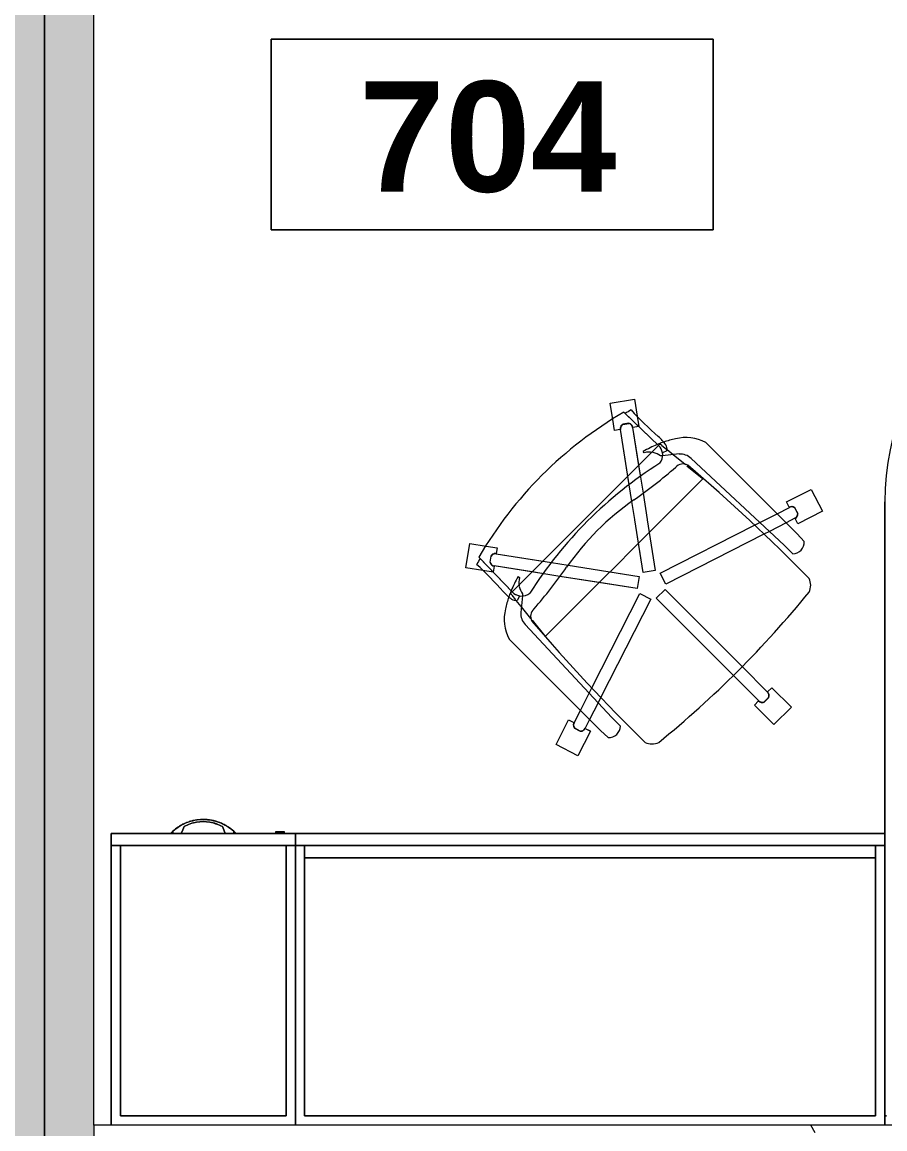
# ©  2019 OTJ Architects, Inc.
# Model space of a CAD drawing. Header units: inches. Extents: x 920 to 3122, y -545 to 2052.
# Drawn here: x 2492.9 to 2563.2, y 1787.9 to 1878.1 of the extents above; entities that cross this region are included whole.
import ezdxf

# ---------------------------------------------------------------- set-up
doc = ezdxf.new("R2010")
doc.units = ezdxf.units.IN
doc.header["$MEASUREMENT"] = 0
for name, color, linetype, lineweight in [('A-AREA-IDEN', 2, 'Continuous', 9), ('A-DETL', 90, 'Continuous', 9), ('A-DETL-GENF', 92, 'Continuous', 9), ('A-WALL', 113, 'Continuous', 13), ('A-WALL-PATT', 111, 'Continuous', 13), ('I-FURN', 30, 'Continuous', 9), ('I-FURN-PNLS', 30, 'Continuous', 9), ('I-WALL', 2, 'Continuous', 13)]:
    doc.layers.add(name, color=color, linetype=linetype, lineweight=lineweight)
doc.styles.add('Swis721 Lt BT_B', font='', dxfattribs={"height": 9})
doc.styles.get('Swis721 Lt BT_B').set_extended_font_data('Swis721 Lt BT', bold=True)

# ---------------------------------------------------------------- blocks, each defined once
blk = doc.blocks.new('Zira Wksta 12 - Type 1-7446630-Level 07  POWER _ SIGNAL')
at = {"layer": 'I-FURN'}
for p, q in [((-52.013, -41.994), (-50.231, -41.086)), ((-52.013, -41.994), (-50.231, -41.086)), ((-50.231, -41.086), (-49.209, -43.091)), ((-50.231, -41.086), (-49.209, -43.091)), ((-50.991, -43.999), (-52.013, -41.994)), ((-50.991, -43.999), (-52.013, -41.994)), ((-55.839, -50.586), (-48.386, -43.133)), ((-50.046, -43.085), (-50.504, -43.319)), ((-50.046, -43.085), (-50.504, -43.319)), ((-50.493, -43.325), (-50.048, -43.098)), ((-50.493, -43.325), (-50.048, -43.098)), ((-49.209, -43.091), (-49.64, -43.31)), ((-49.209, -43.091), (-49.64, -43.31)), ((-48.386, -43.133), (-47.775, -42.563)), ((-50.561, -43.78), (-50.991, -43.999)), ((-50.561, -43.78), (-50.991, -43.999)), ((-50.032, -44.779), (-50.546, -43.772)), ((-50.032, -44.779), (-50.546, -43.772)), ((-49.655, -43.318), (-49.289, -44.036)), ((-49.655, -43.318), (-49.289, -44.036)), ((-49.289, -44.036), (-48.591, -45.405)), ((-49.289, -44.036), (-48.591, -45.405)), ((-46.768, -43.503), (-47.475, -44.21)), ((-35.858, -45.206), (-34.267, -43.615)), ((-35.858, -45.206), (-34.267, -43.615)), ((-34.267, -43.615), (-32.853, -45.029)), ((-34.267, -43.615), (-32.853, -45.029)), ((-47.475, -44.21), (-54.531, -51.764)), ((-49.318, -46.182), (-50.032, -44.779)), ((-49.318, -46.182), (-50.032, -44.779)), ((-32.853, -45.029), (-34.444, -46.62)), ((-32.853, -45.029), (-34.444, -46.62)), ((-48.591, -45.405), (-48.361, -45.856)), ((-48.591, -45.405), (-48.361, -45.856)), ((-48.361, -45.856), (-44.299, -53.83)), ((-48.361, -45.856), (-44.299, -53.83)), ((-37.604, -47.658), (-35.505, -45.559)), ((-37.604, -47.658), (-35.505, -45.559)), ((-35.517, -45.547), (-35.858, -45.206)), ((-35.517, -45.547), (-35.858, -45.206)), ((-35.063, -45.471), (-34.709, -45.824)), ((-35.063, -45.471), (-34.709, -45.824)), ((-34.697, -45.822), (-35.061, -45.459)), ((-34.697, -45.822), (-35.061, -45.459)), ((-49.098, -46.613), (-49.318, -46.182)), ((-49.098, -46.613), (-49.318, -46.182)), ((-45.19, -54.284), (-49.098, -46.613)), ((-45.19, -54.284), (-49.098, -46.613)), ((-34.798, -46.266), (-36.897, -48.366)), ((-34.798, -46.266), (-36.897, -48.366)), ((-34.444, -46.62), (-34.786, -46.278)), ((-34.444, -46.62), (-34.786, -46.278)), ((-43.847, -53.902), (-37.604, -47.658)), ((-43.847, -53.902), (-37.604, -47.658)), ((-36.897, -48.366), (-43.14, -54.609)), ((-36.897, -48.366), (-43.14, -54.609)), ((-53.941, -52.12), (-52.927, -50.867)), ((-52.927, -50.867), (-52.879, -50.808)), ((-52.876, -50.811), (-49.557, -54.13)), ((-54.842, -53.233), (-54.058, -52.265)), ((-54.058, -52.265), (-54.01, -52.205)), ((-54.894, -52.75), (-54.75, -54.098)), ((-55.598, -54.166), (-55.277, -53.769)), ((-55.248, -53.734), (-54.842, -53.233)), ((-55.158, -53.744), (-54.99, -54.106)), ((-44.299, -53.83), (-45.19, -54.284)), ((-44.299, -53.83), (-45.19, -54.284)), ((-43.14, -54.609), (-43.847, -53.902)), ((-43.14, -54.609), (-43.847, -53.902)), ((-58.298, -57.263), (-55.563, -54.413)), ((-55.563, -54.413), (-58.195, -57.155)), ((-55.711, -54.305), (-55.605, -54.174)), ((-55.629, -54.387), (-55.681, -54.335)), ((-55.033, -54.983), (-55.569, -54.447)), ((-54.75, -54.098), (-54.734, -54.257)), ((-49.529, -55.346), (-45.397, -54.692)), ((-49.522, -54.165), (-48.503, -55.184)), ((-48.503, -55.184), (-45.397, -54.692)), ((-45.397, -54.692), (-45.241, -55.679)), ((-45.397, -54.692), (-45.241, -55.679)), ((-54.986, -55.591), (-55.102, -55.672)), ((-53.967, -56.049), (-55.033, -54.983)), ((-53.02, -55.899), (-51.71, -55.691)), ((-53.02, -55.899), (-51.71, -55.691)), ((-51.71, -55.691), (-49.557, -55.35)), ((-51.71, -55.691), (-49.557, -55.35)), ((-45.241, -55.679), (-49.535, -56.359)), ((-49.529, -55.346), (-48.503, -55.184)), ((-48.503, -55.184), (-47.629, -56.058)), ((-45.241, -55.679), (-47.629, -56.058)), ((-43.522, -55.951), (-43.068, -55.06)), ((-43.522, -55.951), (-43.068, -55.06)), ((-43.068, -55.06), (-35.095, -59.123)), ((-43.068, -55.06), (-35.095, -59.123)), ((-59.35, -56.395), (-57.972, -56.177)), ((-59.35, -56.395), (-57.972, -56.177)), ((-59.037, -58.371), (-59.35, -56.395)), ((-59.037, -58.371), (-59.35, -56.395)), ((-57.972, -56.177), (-57.128, -56.043)), ((-57.972, -56.177), (-57.128, -56.043)), ((-57.128, -56.044), (-57.052, -56.52)), ((-57.128, -56.044), (-57.052, -56.52)), ((-57.05, -56.537), (-53.02, -55.899)), ((-57.05, -56.537), (-53.967, -56.049)), ((-53.967, -56.049), (-53.02, -55.899)), ((-53.093, -56.923), (-53.967, -56.049)), ((-51.034, -56.597), (-52.373, -56.809)), ((-51.034, -56.597), (-52.373, -56.809)), ((-49.557, -56.363), (-51.034, -56.597)), ((-49.557, -56.363), (-51.034, -56.597)), ((-47.629, -56.058), (-49.535, -56.359)), ((-47.593, -56.094), (-45.332, -58.354)), ((-45.835, -61.796), (-44.917, -56.003)), ((-45.296, -58.391), (-44.917, -56.003)), ((-43.93, -56.159), (-44.93, -62.472)), ((-44.917, -56.003), (-43.93, -56.159)), ((-44.917, -56.003), (-43.93, -56.159)), ((-43.93, -56.159), (-44.422, -59.265)), ((-35.851, -59.86), (-43.522, -55.951)), ((-35.851, -59.86), (-43.522, -55.951)), ((-57.392, -56.837), (-57.312, -57.345)), ((-57.392, -56.837), (-57.312, -57.345)), ((-57.303, -57.337), (-57.381, -56.843)), ((-57.303, -57.337), (-57.381, -56.843)), ((-52.373, -56.809), (-56.893, -57.525)), ((-53.093, -56.923), (-56.893, -57.525)), ((-56.891, -57.542), (-56.815, -58.019)), ((-56.891, -57.542), (-56.815, -58.019)), ((-52.373, -56.809), (-53.093, -56.923)), ((-49.568, -60.448), (-53.093, -56.923)), ((-33.448, -58.237), (-32.741, -57.53)), ((-57.709, -58.16), (-59.037, -58.371)), ((-57.709, -58.16), (-59.037, -58.371)), ((-56.815, -58.019), (-57.709, -58.16)), ((-56.815, -58.019), (-57.709, -58.16)), ((-45.835, -61.796), (-45.296, -58.391)), ((-45.296, -58.391), (-44.422, -59.265)), ((-41.002, -65.293), (-33.448, -58.237)), ((-31.802, -58.537), (-32.372, -59.148)), ((-44.422, -59.265), (-44.93, -62.472)), ((-44.422, -59.265), (-40.049, -63.638)), ((-32.372, -59.148), (-39.824, -66.601)), ((-35.095, -59.123), (-34.643, -59.353)), ((-35.095, -59.123), (-34.643, -59.353)), ((-34.643, -59.353), (-33.274, -60.051)), ((-34.643, -59.353), (-33.274, -60.051)), ((-35.421, -60.079), (-35.851, -59.86)), ((-35.421, -60.079), (-35.851, -59.86)), ((-34.018, -60.794), (-35.421, -60.079)), ((-34.018, -60.794), (-35.421, -60.079)), ((-33.274, -60.051), (-32.556, -60.416)), ((-33.274, -60.051), (-32.556, -60.416)), ((-32.549, -60.401), (-32.329, -59.971)), ((-32.549, -60.401), (-32.338, -59.987)), ((-32.338, -59.987), (-32.329, -59.971)), ((-32.329, -59.971), (-30.325, -60.992)), ((-32.329, -59.971), (-30.325, -60.992)), ((-46.161, -63.855), (-49.557, -60.459)), ((-33.01, -61.308), (-34.018, -60.794)), ((-33.01, -61.308), (-34.018, -60.794)), ((-32.336, -60.809), (-32.563, -61.255)), ((-32.336, -60.809), (-32.563, -61.255)), ((-32.557, -61.266), (-32.323, -60.808)), ((-32.557, -61.266), (-32.323, -60.808)), ((-30.325, -60.992), (-31.233, -62.774)), ((-30.325, -60.992), (-31.233, -62.774)), ((-46.047, -63.134), (-45.835, -61.796)), ((-46.047, -63.134), (-45.835, -61.796)), ((-33.237, -61.753), (-33.018, -61.323)), ((-33.237, -61.753), (-33.018, -61.323)), ((-31.233, -62.774), (-33.237, -61.753)), ((-31.233, -62.774), (-33.237, -61.753)), ((-44.93, -62.472), (-45.137, -63.781)), ((-44.93, -62.472), (-45.137, -63.781)), ((-46.763, -67.655), (-46.047, -63.134)), ((-46.763, -67.655), (-46.161, -63.855)), ((-46.161, -63.855), (-46.047, -63.134)), ((-45.287, -64.729), (-46.161, -63.855)), ((-45.137, -63.781), (-45.775, -67.812)), ((-45.137, -63.781), (-45.287, -64.729)), ((-40.105, -63.688), (-41.358, -64.703)), ((-40.046, -63.641), (-40.105, -63.688)), ((-45.287, -64.729), (-45.775, -67.812)), ((-44.221, -65.795), (-45.287, -64.729)), ((-41.503, -64.82), (-42.46, -65.595)), ((-41.444, -64.772), (-41.503, -64.82)), ((-44.911, -65.864), (-44.829, -65.748)), ((-43.495, -65.495), (-43.337, -65.512)), ((-43.344, -65.751), (-42.982, -65.92)), ((-43.337, -65.512), (-41.988, -65.655)), ((-42.471, -65.604), (-42.972, -66.01)), ((-43.651, -66.325), (-46.501, -69.06)), ((-46.394, -68.957), (-43.651, -66.325)), ((-43.686, -66.33), (-44.221, -65.795)), ((-43.573, -66.443), (-43.625, -66.391)), ((-43.412, -66.366), (-43.543, -66.473)), ((-43.008, -66.039), (-43.404, -66.36)), ((-47.399, -68.471), (-47.257, -67.577)), ((-47.399, -68.471), (-47.257, -67.577)), ((-47.257, -67.577), (-46.78, -67.652)), ((-47.257, -67.577), (-46.78, -67.652)), ((-47.609, -69.799), (-47.399, -68.471)), ((-47.609, -69.799), (-47.399, -68.471)), ((-46.583, -68.074), (-46.075, -68.154)), ((-46.583, -68.074), (-46.075, -68.154)), ((-46.081, -68.143), (-46.575, -68.065)), ((-46.081, -68.143), (-46.575, -68.065)), ((-45.759, -67.814), (-45.282, -67.89)), ((-45.759, -67.814), (-45.282, -67.89)), ((-45.281, -67.89), (-45.415, -68.734)), ((-45.281, -67.89), (-45.415, -68.734)), ((-45.415, -68.734), (-45.633, -70.112)), ((-45.415, -68.734), (-45.633, -70.112)), ((-45.633, -70.112), (-47.609, -69.799)), ((-45.633, -70.112), (-47.609, -69.799)), ((-24.173, -89.02), (-24, -89.02)), ((-24.173, -89.02), (-24, -89.02)), ((-24.173, -89.02), (-24, -89.02)), ((-24, -89.013), (-24.167, -89.013)), ((-24, -89.013), (-24.167, -89.013)), ((-24, -89.013), (-24.167, -89.013)), ((-24, -88.848), (-24, -88.843)), ((-24, -88.843), (-24, -88.846)), ((-24, -88.848), (-24, -88.843)), ((-24, -88.843), (-24, -88.846)), ((-24, -88.859), (-24, -88.843)), ((-24, -88.843), (-24, -88.886)), ((-24, -88.846), (-24, -88.869)), ((-24, -88.846), (-24, -88.855)), ((-24, -88.876), (-24, -88.848)), ((-24, -88.859), (-24, -88.848)), ((-24, -88.855), (-24, -88.886)), ((-24, -88.876), (-24, -88.859)), ((-24, -88.876), (-24, -88.859)), ((-24, -88.869), (-24, -88.886)), ((-24, -88.896), (-24, -88.876)), ((-24, -88.896), (-24, -88.876)), ((-24, -88.896), (-24, -88.876)), ((-24, -88.886), (-24, -88.918)), ((-24, -88.886), (-24, -88.918)), ((-24, -88.886), (-24, -88.952)), ((-24, -88.988), (-24, -88.896)), ((-24, -88.941), (-24, -88.896)), ((-24, -88.988), (-24, -88.896)), ((-24, -88.918), (-24, -88.988)), ((-24, -88.918), (-24, -88.988)), ((-24, -88.988), (-24, -88.941)), ((-24, -88.952), (-24, -88.988)), ((-24, -89.02), (-24, -88.988)), ((-24, -88.988), (-24, -89.013)), ((-24, -89.02), (-24, -88.988)), ((-24, -88.988), (-24, -89.013)), ((-24, -89.02), (-24, -88.988)), ((-24, -88.988), (-24, -89.013)), ((-24, -89.02), (-24, -89.364)), ((-24, -89.361), (-24, -89.02)), ((-24, -89.02), (-24, -89.709)), ((-24, -89.361), (-24, -89.02)), ((-24, -89.02), (-24, -89.709)), ((-24, -89.361), (-24, -89.02)), ((-24.561, -89.941), (-24.281, -89.825)), ((-24.561, -89.941), (-24.281, -89.825)), ((-24.561, -89.941), (-24.281, -89.825)), ((-24.281, -89.825), (-24, -89.709)), ((-24.281, -89.825), (-24, -89.709)), ((-24.281, -89.825), (-24, -89.709)), ((-24, -89.364), (-24, -89.709)), ((-24, -89.709), (-24, -89.364)), ((-24, -89.709), (-24, -89.364)), ((-24, -89.709), (-24, -89.364)), ((-24.281, -93.175), (-24.561, -93.059)), ((-24.281, -93.175), (-24.561, -93.059)), ((-24.281, -93.175), (-24.561, -93.059)), ((-24, -93.291), (-24.281, -93.175)), ((-24, -93.291), (-24.281, -93.175)), ((-24, -93.291), (-24.281, -93.175)), ((-24, -93.636), (-24, -93.291)), ((-24, -93.291), (-24, -93.98)), ((-24, -93.636), (-24, -93.291)), ((-24, -93.291), (-24, -93.98)), ((-24, -93.636), (-24, -93.291)), ((-24, -93.291), (-24, -93.98)), ((-24, -93.98), (-24, -93.639)), ((-24, -93.98), (-24, -93.639)), ((-24, -93.98), (-24, -93.639)), ((-24, -93.98), (-24.173, -93.98)), ((-24, -93.98), (-24.173, -93.98)), ((-24, -93.98), (-24.173, -93.98)), ((-24.167, -93.987), (-24, -93.987)), ((-24.167, -93.987), (-24, -93.987)), ((-24.167, -93.987), (-24, -93.987)), ((-24, -94.012), (-24, -93.98)), ((-24, -94.012), (-24, -93.98)), ((-24, -94.012), (-24, -93.98)), ((-24, -93.987), (-24, -94.012)), ((-24, -93.987), (-24, -94.012)), ((-24, -93.987), (-24, -94.012)), ((-24, -94.012), (-24, -94.114)), ((-24, -94.104), (-24, -94.012)), ((-24, -94.012), (-24, -94.114)), ((-24, -94.059), (-24, -94.012)), ((-24, -94.012), (-24, -94.048)), ((-24, -94.104), (-24, -94.012)), ((-24, -94.048), (-24, -94.082)), ((-24, -94.104), (-24, -94.059)), ((-24, -94.082), (-24, -94.114)), ((-24, -94.141), (-24, -94.104)), ((-24, -94.124), (-24, -94.104)), ((-24, -94.157), (-24, -94.104)), ((-24, -94.114), (-24, -94.157)), ((-24, -94.114), (-24, -94.131)), ((-24, -94.114), (-24, -94.131)), ((-24, -94.141), (-24, -94.124)), ((-24, -94.131), (-24, -94.154)), ((-24, -94.131), (-24, -94.154)), ((-24, -94.157), (-24, -94.141)), ((-24, -94.152), (-24, -94.141)), ((-24, -94.157), (-24, -94.152)), ((-24, -94.154), (-24, -94.157)), ((-24, -94.154), (-24, -94.157))]:
    blk.add_line(p, q, dxfattribs=at)
at = {"layer": 'I-FURN', "flags": 128}
for points in [[(-24, -89.709), (-24.281, -89.825), (-24.561, -89.941)], [(-24, -89.709), (-24.281, -89.825), (-24.561, -89.941)], [(-24, -89.709), (-24.281, -89.825), (-24.561, -89.941)], [(-24.561, -93.059), (-24.281, -93.175), (-24, -93.291)], [(-24.561, -93.059), (-24.281, -93.175), (-24, -93.291)], [(-24.561, -93.059), (-24.281, -93.175), (-24, -93.291)]]:
    blk.add_lwpolyline(points, dxfattribs=at)
at = {"layer": 'I-FURN'}
for centre, radius, start, end in [((62.792, -151.709), 153.519, 134.47495, 139.52132), ((-44.209, -43.355), 1.314, 65.04325, 114.95675), ((-97.293, -108.055), 84.963, 39.14745, 50.85255), ((-50.017, -43.503), 0.406, 40.47603, 94.38014), ((-50.017, -43.503), 0.406, 27, 94.38014), ((-50.005, -43.49), 0.407, 40.09909, 95.83485), ((-50.005, -43.49), 0.407, 26.16515, 95.83485), ((-50.017, -43.503), 0.406, 27, 40.47603), ((-50.005, -43.49), 0.407, 26.16515, 40.09909), ((-47.723, -43.518), 0.956, 0.89014, 93.10986), ((-50.201, -43.59), 0.407, 138.16515, 179.96697), ((-50.201, -43.59), 0.407, 138.16515, 207.83485), ((-50.201, -43.59), 0.407, 179.96697, 207.83485), ((-50.184, -43.588), 0.406, 139.61986, 207), ((-50.184, -43.588), 0.406, 153.09589, 190.02207), ((-50.184, -43.588), 0.406, 190.02207, 193.52397), ((-50.184, -43.588), 0.406, 193.52397, 207), ((-50.184, -43.588), 0.406, 139.61986, 153.09589), ((-35.225, -45.831), 0.407, 66.16515, 135.83485), ((-35.225, -45.831), 0.407, 66.16515, 135.83485), ((-35.217, -45.847), 0.406, 67.61986, 135), ((-35.217, -45.847), 0.406, 121.52397, 135), ((-35.217, -45.847), 0.406, 111.13083, 121.52397), ((-35.217, -45.847), 0.406, 108.04795, 111.13083), ((-35.217, -45.847), 0.406, 81.09589, 108.04795), ((-35.217, -45.847), 0.406, 67.61986, 81.09589), ((-35.085, -45.979), 0.406, 315, 22.38014), ((-35.085, -45.979), 0.406, 315, 8.90411), ((-35.069, -45.987), 0.407, 314.16515, 23.83485), ((-35.085, -45.979), 0.406, 8.90411, 22.38014), ((-35.069, -45.987), 0.407, 9.90091, 23.83485), ((-35.069, -45.987), 0.407, 342.03303, 9.90091), ((-35.069, -45.987), 0.407, 314.16515, 342.03303), ((-52.596, -52.226), 3.634, 153.17893, 193.04781), ((-53.509, -52.699), 1.385, 137.80127, 182.10784), ((-53.326, -52.44), 0.763, 149.23375, 230.76625), ((-46.772, -50.876), 9.612, 193.04781, 198.99641), ((-86.254, -81.008), 42.842, 34.97666, 40.76994), ((-53.494, -56.9), 3.739, 125.09358, 139.01435), ((-46.772, -50.876), 9.612, 198.99641, 201.49061), ((-55.291, -54.343), 0.613, 77.54268, 125.09358), ((-76.847, -36.61), 27.198, 312.48818, 319.01435), ((-46.772, -50.876), 9.612, 201.63933, 202.07299), ((-46.772, -50.876), 9.612, 202.4621, 209.93341), ((-54.803, -55.143), 1.054, 50.95537, 136.17861), ((-54.803, -55.143), 1.054, 100.20015, 136.17861), ((-53.671, -55.165), 1.382, 169.01874, 197.94966), ((-53.671, -55.165), 1.382, 140.08783, 167.4248), ((-25.52, -36.282), 33.832, 212.22846, 237.77154), ((-32.593, -54.971), 1.314, 335.04325, 24.95675), ((-140.947, 52.03), 153.519, 310.47868, 315.52505), ((-29.596, -40.361), 33.165, 209.44776, 210.42343), ((-56.995, -56.923), 0.407, 153.90091, 167.83485), ((-56.995, -56.923), 0.407, 153.90091, 167.83485), ((-56.986, -56.938), 0.406, 125.95205, 166.38014), ((-56.986, -56.938), 0.406, 139.42808, 166.38014), ((-56.995, -56.923), 0.407, 139.96697, 153.90091), ((-56.995, -56.923), 0.407, 139.96697, 153.90091), ((-56.995, -56.923), 0.407, 98.16515, 139.96697), ((-56.995, -56.923), 0.407, 126.03303, 139.96697), ((-56.986, -56.938), 0.406, 99, 139.42808), ((-56.995, -56.923), 0.407, 98.16515, 126.03303), ((-56.986, -56.938), 0.406, 99, 125.95205), ((-32.965, -43.727), 22.194, 214.97666, 235.02334), ((-29.906, -40.669), 32.885, 210.30403, 239.69254), ((-56.96, -57.141), 0.407, 210.16515, 238.03303), ((-56.96, -57.141), 0.407, 210.16515, 238.03303), ((-56.957, -57.124), 0.406, 211.61986, 225.09589), ((-56.957, -57.124), 0.406, 211.61986, 252.04795), ((-56.957, -57.124), 0.406, 225.09589, 252.04795), ((-56.96, -57.141), 0.407, 238.03303, 251.96697), ((-56.96, -57.141), 0.407, 238.03303, 251.96697), ((-56.96, -57.141), 0.407, 251.96697, 279.83485), ((-56.96, -57.141), 0.407, 251.96697, 279.83485), ((-56.957, -57.124), 0.406, 252.04795, 279), ((-56.957, -57.124), 0.406, 252.04795, 279), ((-32.756, -58.485), 0.956, 356.89014, 89.10986), ((-32.828, -60.963), 0.407, 242.16515, 311.83485), ((-32.826, -60.946), 0.406, 243, 310.38014), ((-32.828, -60.963), 0.407, 256.09909, 311.83485), ((-32.826, -60.946), 0.406, 296.90411, 310.38014), ((-32.741, -60.778), 0.406, 36.04795, 63), ((-32.741, -60.778), 0.406, 355.61986, 63), ((-32.728, -60.766), 0.407, 49.90091, 63.83485), ((-32.728, -60.766), 0.407, 354.16515, 63.83485), ((-32.728, -60.766), 0.407, 35.96697, 49.90091), ((-32.741, -60.778), 0.406, 355.61986, 36.04795), ((-32.728, -60.766), 0.407, 354.16515, 35.96697), ((-70.246, -97.016), 42.842, 49.23006, 55.02334), ((-32.828, -60.963), 0.407, 242.16515, 256.09909), ((-32.826, -60.946), 0.406, 243, 296.90411), ((-41.678, -64.088), 0.763, 219.23375, 300.76625), ((-44.403, -64.433), 1.382, 252.05034, 280.98126), ((-44.403, -64.433), 1.382, 282.5752, 309.91217), ((-44.381, -65.565), 1.054, 313.82139, 39.04463), ((-44.381, -65.565), 1.054, 313.82139, 349.79985), ((-41.937, -64.271), 1.385, 267.89216, 312.19873), ((-40.114, -57.534), 9.612, 240.06659, 247.7369), ((-40.114, -57.534), 9.612, 247.92701, 248.36067), ((-46.139, -64.255), 3.739, 310.98565, 324.90642), ((-40.114, -57.534), 9.612, 248.50939, 251.00359), ((-40.114, -57.534), 9.612, 251.00359, 256.95219), ((-43.581, -66.052), 0.613, 324.90642, 12.45732), ((-41.464, -63.358), 3.634, 256.95219, 296.82107), ((-25.848, -87.609), 27.198, 130.98565, 137.51182), ((-46.379, -67.722), 0.407, 170.16515, 184.09909), ((-46.379, -67.722), 0.407, 170.16515, 184.09909), ((-46.379, -67.722), 0.407, 184.09909, 198.03303), ((-46.379, -67.722), 0.407, 184.09909, 225.90091), ((-46.362, -67.719), 0.406, 171, 184.47603), ((-46.362, -67.719), 0.406, 171, 184.47603), ((-46.362, -67.719), 0.406, 184.47603, 197.95205), ((-46.362, -67.719), 0.406, 184.47603, 238.38014), ((-46.379, -67.722), 0.407, 198.03303, 211.96697), ((-46.362, -67.719), 0.406, 197.95205, 211.42808), ((-46.379, -67.722), 0.407, 211.96697, 239.83485), ((-46.362, -67.719), 0.406, 211.42808, 238.38014), ((-46.379, -67.722), 0.407, 225.90091, 239.83485), ((-46.177, -67.748), 0.406, 283.61986, 351), ((-46.177, -67.748), 0.406, 283.61986, 310.57192), ((-46.161, -67.756), 0.407, 282.16515, 310.03303), ((-46.161, -67.756), 0.407, 282.16515, 296.09909), ((-46.161, -67.756), 0.407, 296.09909, 351.83485), ((-46.177, -67.748), 0.406, 310.57192, 351), ((-46.161, -67.756), 0.407, 310.03303, 351.83485), ((-29.599, -40.358), 33.165, 239.57657, 240.55224), ((-21.447, -91.5), 3.685, 137.02895, 137.70289), ((-21.447, -91.5), 3.685, 137.02895, 137.70289), ((-21.447, -91.5), 3.685, 137.02895, 137.70289), ((-21.447, -91.5), 3.685, 137.03852, 137.56704), ((-21.447, -91.5), 3.685, 137.03852, 137.56704), ((-21.447, -91.5), 3.685, 137.03852, 137.56704), ((-21.447, -91.5), 3.685, 222.29711, 222.97105), ((-21.447, -91.5), 3.685, 222.29711, 222.97105), ((-21.447, -91.5), 3.685, 222.29711, 222.97105), ((-21.447, -91.5), 3.685, 222.43296, 222.96148), ((-21.447, -91.5), 3.685, 222.43296, 222.96148), ((-21.447, -91.5), 3.685, 222.43296, 222.96148)]:
    blk.add_arc(centre, radius, start, end, dxfattribs=at)
for points, knots in [([(-24.173, -93.98), (-24.325, -93.813), (-24.599, -93.45), (-24.903, -92.839), (-25.09, -92.181), (-25.174, -91.273), (-25.004, -90.364), (-24.598, -89.55), (-24.325, -89.187), (-24.173, -89.02)], [0, 0, 0, 0, 0.125, 0.25, 0.375, 0.5, 0.75, 0.875, 1, 1, 1, 1]), ([(-24.731, -89.829), (-24.685, -89.737), (-24.523, -89.451), (-24.325, -89.187), (-24.173, -89.02)], [0.8184781, 0.8184781, 0.8184781, 0.8184781, 0.875, 1, 1, 1, 1]), ([(-24.731, -89.829), (-24.685, -89.737), (-24.523, -89.451), (-24.325, -89.187), (-24.173, -89.02)], [0.8184781, 0.8184781, 0.8184781, 0.8184781, 0.875, 1, 1, 1, 1]), ([(-24, -88.843), (-24.001, -88.843), (-24.002, -88.844), (-24.004, -88.847), (-24.007, -88.849), (-24.009, -88.851), (-24.012, -88.855), (-24.016, -88.858), (-24.019, -88.861), (-24.023, -88.865), (-24.027, -88.869), (-24.032, -88.873), (-24.041, -88.882), (-24.048, -88.89), (-24.055, -88.896)], [0, 0, 0, 0, 0.125, 0.1875, 0.25, 0.3125, 0.375, 0.4375, 0.5, 0.5625, 0.625, 0.6875, 0.75, 1, 1, 1, 1]), ([(-24, -88.843), (-24.001, -88.843), (-24.002, -88.844), (-24.004, -88.847), (-24.007, -88.849), (-24.009, -88.851), (-24.012, -88.855), (-24.016, -88.858), (-24.019, -88.861), (-24.023, -88.865), (-24.027, -88.869), (-24.032, -88.873), (-24.041, -88.882), (-24.048, -88.89), (-24.055, -88.896)], [0, 0, 0, 0, 0.125, 0.1875, 0.25, 0.3125, 0.375, 0.4375, 0.5, 0.5625, 0.625, 0.6875, 0.75, 1, 1, 1, 1]), ([(-24, -88.843), (-24.001, -88.843), (-24.002, -88.844), (-24.004, -88.847), (-24.007, -88.849), (-24.009, -88.851), (-24.012, -88.855), (-24.016, -88.858), (-24.019, -88.861), (-24.023, -88.865), (-24.027, -88.869), (-24.032, -88.873), (-24.041, -88.882), (-24.048, -88.89), (-24.055, -88.896)], [0, 0, 0, 0, 0.125, 0.1875, 0.25, 0.3125, 0.375, 0.4375, 0.5, 0.5625, 0.625, 0.6875, 0.75, 1, 1, 1, 1]), ([(-24.045, -88.886), (-24.039, -88.881), (-24.031, -88.873), (-24.021, -88.863), (-24.016, -88.858), (-24.012, -88.854), (-24.009, -88.851), (-24.007, -88.849), (-24.004, -88.847), (-24.003, -88.845), (-24.001, -88.844), (-24, -88.843), (-24, -88.843)], [0, 0, 0, 0, 0.25, 0.375, 0.5, 0.5625, 0.625, 0.6875, 0.75, 0.8125, 0.875, 1, 1, 1, 1]), ([(-24.045, -88.886), (-24.039, -88.881), (-24.031, -88.873), (-24.021, -88.863), (-24.016, -88.858), (-24.012, -88.854), (-24.009, -88.851), (-24.007, -88.849), (-24.004, -88.847), (-24.003, -88.845), (-24.001, -88.844), (-24, -88.843), (-24, -88.843)], [0, 0, 0, 0, 0.25, 0.375, 0.5, 0.5625, 0.625, 0.6875, 0.75, 0.8125, 0.875, 1, 1, 1, 1]), ([(-24.045, -88.886), (-24.039, -88.881), (-24.031, -88.873), (-24.021, -88.863), (-24.016, -88.858), (-24.012, -88.854), (-24.009, -88.851), (-24.007, -88.849), (-24.004, -88.847), (-24.003, -88.845), (-24.001, -88.844), (-24, -88.843), (-24, -88.843)], [0, 0, 0, 0, 0.25, 0.375, 0.5, 0.5625, 0.625, 0.6875, 0.75, 0.8125, 0.875, 1, 1, 1, 1]), ([(-25.132, -91.5), (-25.132, -91.046), (-25.014, -90.486), (-24.802, -89.955), (-24.753, -89.853)], [0.5, 0.5, 0.5, 0.5, 0.75, 0.8125, 0.8125, 0.8125, 0.8125]), ([(-25.132, -91.5), (-25.132, -91.046), (-25.014, -90.486), (-24.802, -89.955), (-24.753, -89.853)], [0.5, 0.5, 0.5, 0.5, 0.75, 0.8125, 0.8125, 0.8125, 0.8125]), ([(-24.672, -89.717), (-24.727, -89.817), (-24.79, -89.945), (-24.846, -90.076), (-24.856, -90.102)], [0.15929421, 0.15929421, 0.15929421, 0.15929421, 0.22222222, 0.23760808, 0.23760808, 0.23760808, 0.23760808]), ([(-24.672, -89.717), (-24.727, -89.817), (-24.79, -89.945), (-24.846, -90.076), (-24.856, -90.102)], [0.15929421, 0.15929421, 0.15929421, 0.15929421, 0.22222222, 0.23760808, 0.23760808, 0.23760808, 0.23760808]), ([(-24.672, -89.717), (-24.727, -89.817), (-24.79, -89.945), (-24.846, -90.076), (-24.856, -90.102)], [0.15929421, 0.15929421, 0.15929421, 0.15929421, 0.22222222, 0.23760808, 0.23760808, 0.23760808, 0.23760808]), ([(-25.096, -90.982), (-25.106, -91.054), (-25.12, -91.181), (-25.127, -91.308), (-25.128, -91.364)], [0.40506916, 0.40506916, 0.40506916, 0.40506916, 0.44444444, 0.47528072, 0.47528072, 0.47528072, 0.47528072]), ([(-25.096, -90.982), (-25.106, -91.054), (-25.12, -91.181), (-25.127, -91.308), (-25.128, -91.364)], [0.40506916, 0.40506916, 0.40506916, 0.40506916, 0.44444444, 0.47528072, 0.47528072, 0.47528072, 0.47528072]), ([(-25.096, -90.982), (-25.106, -91.054), (-25.12, -91.181), (-25.127, -91.308), (-25.128, -91.364)], [0.40506916, 0.40506916, 0.40506916, 0.40506916, 0.44444444, 0.47528072, 0.47528072, 0.47528072, 0.47528072]), ([(-24.945, -90.34), (-24.973, -90.425), (-25.009, -90.551), (-25.04, -90.679), (-25.049, -90.72)], [0.28408999, 0.28408999, 0.28408999, 0.28408999, 0.33333333, 0.35626869, 0.35626869, 0.35626869, 0.35626869]), ([(-24.945, -90.34), (-24.973, -90.425), (-25.009, -90.551), (-25.04, -90.679), (-25.049, -90.72)], [0.28408999, 0.28408999, 0.28408999, 0.28408999, 0.33333333, 0.35626869, 0.35626869, 0.35626869, 0.35626869]), ([(-24.945, -90.34), (-24.973, -90.425), (-25.009, -90.551), (-25.04, -90.679), (-25.049, -90.72)], [0.28408999, 0.28408999, 0.28408999, 0.28408999, 0.33333333, 0.35626869, 0.35626869, 0.35626869, 0.35626869]), ([(-24.778, -90.436), (-24.836, -90.607), (-24.969, -91.134), (-24.969, -92.05), (-24.732, -92.742), (-24.561, -93.059)], [0.1666667, 0.1666667, 0.1666667, 0.1666667, 0.3333333, 0.6666667, 1, 1, 1, 1]), ([(-25.049, -92.28), (-25.04, -92.321), (-25.01, -92.444), (-24.978, -92.569), (-24.954, -92.652)], [0.6437238, 0.6437238, 0.6437238, 0.6437238, 0.66666667, 0.71369147, 0.71369147, 0.71369147, 0.71369147]), ([(-25.049, -92.28), (-25.04, -92.321), (-25.01, -92.444), (-24.978, -92.569), (-24.954, -92.652)], [0.6437238, 0.6437238, 0.6437238, 0.6437238, 0.66666667, 0.71369147, 0.71369147, 0.71369147, 0.71369147]), ([(-25.049, -92.28), (-25.04, -92.321), (-25.01, -92.444), (-24.978, -92.569), (-24.954, -92.652)], [0.6437238, 0.6437238, 0.6437238, 0.6437238, 0.66666667, 0.71369147, 0.71369147, 0.71369147, 0.71369147]), ([(-24.857, -92.898), (-24.808, -93.017), (-24.751, -93.149), (-24.678, -93.27), (-24.671, -93.282)], [0.76237976, 0.76237976, 0.76237976, 0.76237976, 0.83333333, 0.84063549, 0.84063549, 0.84063549, 0.84063549]), ([(-24.857, -92.898), (-24.808, -93.017), (-24.751, -93.149), (-24.678, -93.27), (-24.671, -93.282)], [0.76237976, 0.76237976, 0.76237976, 0.76237976, 0.83333333, 0.84063549, 0.84063549, 0.84063549, 0.84063549]), ([(-24.857, -92.898), (-24.808, -93.017), (-24.751, -93.149), (-24.678, -93.27), (-24.671, -93.282)], [0.76237976, 0.76237976, 0.76237976, 0.76237976, 0.83333333, 0.84063549, 0.84063549, 0.84063549, 0.84063549]), ([(-24.055, -94.104), (-24.048, -94.11), (-24.039, -94.119), (-24.029, -94.129), (-24.023, -94.135), (-24.019, -94.139), (-24.016, -94.142), (-24.012, -94.145), (-24.009, -94.149), (-24.007, -94.151), (-24.004, -94.153), (-24.002, -94.156), (-24.001, -94.157), (-24, -94.157)], [0, 0, 0, 0, 0.25, 0.375, 0.4375, 0.5, 0.5625, 0.625, 0.6875, 0.75, 0.8125, 0.875, 1, 1, 1, 1]), ([(-24.055, -94.104), (-24.048, -94.11), (-24.039, -94.119), (-24.029, -94.129), (-24.023, -94.135), (-24.019, -94.139), (-24.016, -94.142), (-24.012, -94.145), (-24.009, -94.149), (-24.007, -94.151), (-24.004, -94.153), (-24.002, -94.156), (-24.001, -94.157), (-24, -94.157)], [0, 0, 0, 0, 0.25, 0.375, 0.4375, 0.5, 0.5625, 0.625, 0.6875, 0.75, 0.8125, 0.875, 1, 1, 1, 1]), ([(-24.055, -94.104), (-24.048, -94.11), (-24.039, -94.119), (-24.029, -94.129), (-24.023, -94.135), (-24.019, -94.139), (-24.016, -94.142), (-24.012, -94.145), (-24.009, -94.149), (-24.007, -94.151), (-24.004, -94.153), (-24.002, -94.156), (-24.001, -94.157), (-24, -94.157)], [0, 0, 0, 0, 0.25, 0.375, 0.4375, 0.5, 0.5625, 0.625, 0.6875, 0.75, 0.8125, 0.875, 1, 1, 1, 1]), ([(-24, -94.157), (-24, -94.157), (-24.001, -94.156), (-24.003, -94.155), (-24.004, -94.153), (-24.007, -94.151), (-24.009, -94.149), (-24.012, -94.146), (-24.015, -94.143), (-24.018, -94.14), (-24.021, -94.137), (-24.025, -94.133), (-24.032, -94.126), (-24.039, -94.119), (-24.045, -94.114)], [0, 0, 0, 0, 0.125, 0.1875, 0.25, 0.3125, 0.375, 0.4375, 0.5, 0.5625, 0.625, 0.6875, 0.75, 1, 1, 1, 1]), ([(-24, -94.157), (-24, -94.157), (-24.001, -94.156), (-24.003, -94.155), (-24.004, -94.153), (-24.007, -94.151), (-24.009, -94.149), (-24.012, -94.146), (-24.015, -94.143), (-24.018, -94.14), (-24.021, -94.137), (-24.025, -94.133), (-24.032, -94.126), (-24.039, -94.119), (-24.045, -94.114)], [0, 0, 0, 0, 0.125, 0.1875, 0.25, 0.3125, 0.375, 0.4375, 0.5, 0.5625, 0.625, 0.6875, 0.75, 1, 1, 1, 1]), ([(-24, -94.157), (-24, -94.157), (-24.001, -94.156), (-24.003, -94.155), (-24.004, -94.153), (-24.007, -94.151), (-24.009, -94.149), (-24.012, -94.146), (-24.015, -94.143), (-24.018, -94.14), (-24.021, -94.137), (-24.025, -94.133), (-24.032, -94.126), (-24.039, -94.119), (-24.045, -94.114)], [0, 0, 0, 0, 0.125, 0.1875, 0.25, 0.3125, 0.375, 0.4375, 0.5, 0.5625, 0.625, 0.6875, 0.75, 1, 1, 1, 1])]:
    blk.add_open_spline(points, degree=3, knots=knots, dxfattribs=at)
for points in [[(-24.167, -89.013), (-24.303, -89.162), (-24.427, -89.322), (-24.537, -89.492)], [(-24.167, -89.013), (-24.303, -89.162), (-24.427, -89.322), (-24.537, -89.492)], [(-24.167, -89.013), (-24.303, -89.162), (-24.427, -89.322), (-24.537, -89.492)], [(-24.055, -88.896), (-24.069, -88.911), (-24.099, -88.941), (-24.129, -88.972), (-24.144, -88.988)], [(-24.055, -88.896), (-24.069, -88.911), (-24.099, -88.941), (-24.129, -88.972), (-24.144, -88.988)], [(-24.055, -88.896), (-24.069, -88.911), (-24.099, -88.941), (-24.129, -88.972), (-24.144, -88.988)], [(-24.143, -88.988), (-24.132, -88.976), (-24.11, -88.953), (-24.077, -88.918), (-24.055, -88.897), (-24.045, -88.886)], [(-24.143, -88.988), (-24.132, -88.976), (-24.11, -88.953), (-24.077, -88.918), (-24.055, -88.897), (-24.045, -88.886)], [(-24.143, -88.988), (-24.132, -88.976), (-24.11, -88.953), (-24.077, -88.918), (-24.055, -88.897), (-24.045, -88.886)], [(-24.561, -89.941), (-24.732, -90.259), (-24.969, -90.951), (-24.969, -92.05), (-24.732, -92.742), (-24.561, -93.059)], [(-24.561, -89.941), (-24.732, -90.259), (-24.969, -90.951), (-24.969, -92.05), (-24.732, -92.742), (-24.561, -93.059)], [(-24.856, -90.102), (-24.867, -90.127), (-24.877, -90.153), (-24.887, -90.179)], [(-24.856, -90.102), (-24.867, -90.127), (-24.877, -90.153), (-24.887, -90.179)], [(-24.856, -90.102), (-24.867, -90.127), (-24.877, -90.153), (-24.887, -90.179)], [(-24.778, -90.436), (-24.719, -90.266), (-24.647, -90.1), (-24.561, -89.941)], [(-24.561, -89.941), (-24.647, -90.1), (-24.719, -90.266), (-24.778, -90.436)], [(-24.778, -90.436), (-24.719, -90.266), (-24.647, -90.1), (-24.561, -89.941)], [(-24.778, -90.436), (-24.719, -90.266), (-24.647, -90.1), (-24.561, -89.941)], [(-24.586, -89.569), (-24.616, -89.618), (-24.644, -89.667), (-24.672, -89.717)], [(-24.586, -89.569), (-24.616, -89.618), (-24.644, -89.667), (-24.672, -89.717)], [(-24.586, -89.569), (-24.616, -89.618), (-24.644, -89.667), (-24.672, -89.717)], [(-25.075, -90.856), (-25.083, -90.898), (-25.09, -90.94), (-25.096, -90.983)], [(-25.075, -90.856), (-25.083, -90.898), (-25.09, -90.94), (-25.096, -90.983)], [(-25.075, -90.856), (-25.083, -90.898), (-25.09, -90.94), (-25.096, -90.983)], [(-25.049, -90.72), (-25.056, -90.756), (-25.064, -90.793), (-25.071, -90.829)], [(-25.049, -90.72), (-25.056, -90.756), (-25.064, -90.793), (-25.071, -90.829)], [(-25.049, -90.72), (-25.056, -90.756), (-25.064, -90.793), (-25.071, -90.829)], [(-24.955, -91.5), (-24.955, -91.319), (-24.949, -91.136), (-24.91, -90.961)], [(-24.955, -91.5), (-24.955, -91.319), (-24.949, -91.136), (-24.91, -90.961)], [(-24.955, -91.5), (-24.955, -91.319), (-24.949, -91.136), (-24.91, -90.961)], [(-24.894, -90.198), (-24.912, -90.245), (-24.929, -90.292), (-24.944, -90.34)], [(-24.894, -90.198), (-24.912, -90.245), (-24.929, -90.292), (-24.944, -90.34)], [(-24.894, -90.198), (-24.912, -90.245), (-24.929, -90.292), (-24.944, -90.34)], [(-24.91, -90.961), (-24.881, -90.783), (-24.822, -90.613), (-24.757, -90.445)], [(-24.91, -90.961), (-24.881, -90.783), (-24.822, -90.613), (-24.757, -90.445)], [(-24.91, -90.961), (-24.881, -90.783), (-24.822, -90.613), (-24.757, -90.445)], [(-24.883, -92.831), (-24.965, -92.62), (-25.089, -92.182), (-25.135, -91.726), (-25.132, -91.5)], [(-25.129, -91.365), (-25.133, -91.455), (-25.132, -91.545), (-25.127, -91.634)], [(-25.129, -91.365), (-25.133, -91.455), (-25.132, -91.545), (-25.127, -91.634)], [(-25.129, -91.365), (-25.133, -91.455), (-25.132, -91.545), (-25.127, -91.634)], [(-24.173, -93.98), (-24.325, -93.813), (-24.599, -93.45), (-24.903, -92.839), (-25.09, -92.181), (-25.132, -91.727), (-25.132, -91.5)], [(-25.129, -91.635), (-25.125, -91.763), (-25.111, -91.89), (-25.092, -92.016)], [(-25.129, -91.635), (-25.125, -91.763), (-25.111, -91.89), (-25.092, -92.016)], [(-25.129, -91.635), (-25.125, -91.763), (-25.111, -91.89), (-25.092, -92.016)], [(-24.91, -92.039), (-24.94, -91.861), (-24.965, -91.678), (-24.971, -91.496)], [(-24.91, -92.039), (-24.94, -91.861), (-24.965, -91.678), (-24.971, -91.496)], [(-24.91, -92.039), (-24.94, -91.861), (-24.965, -91.678), (-24.971, -91.496)], [(-25.095, -92.017), (-25.089, -92.06), (-25.082, -92.102), (-25.075, -92.144)], [(-25.095, -92.017), (-25.089, -92.06), (-25.082, -92.102), (-25.075, -92.144)], [(-25.095, -92.017), (-25.089, -92.06), (-25.082, -92.102), (-25.075, -92.144)], [(-25.07, -92.17), (-25.064, -92.207), (-25.056, -92.243), (-25.048, -92.28)], [(-25.07, -92.17), (-25.064, -92.207), (-25.056, -92.243), (-25.048, -92.28)], [(-25.07, -92.17), (-25.064, -92.207), (-25.056, -92.243), (-25.048, -92.28)], [(-24.945, -92.66), (-24.929, -92.708), (-24.913, -92.755), (-24.896, -92.803)], [(-24.945, -92.66), (-24.929, -92.708), (-24.913, -92.755), (-24.896, -92.803)], [(-24.945, -92.66), (-24.929, -92.708), (-24.913, -92.755), (-24.896, -92.803)], [(-24.778, -92.564), (-24.836, -92.393), (-24.875, -92.218), (-24.91, -92.039)], [(-24.778, -92.564), (-24.836, -92.393), (-24.875, -92.218), (-24.91, -92.039)], [(-24.778, -92.564), (-24.836, -92.393), (-24.875, -92.218), (-24.91, -92.039)], [(-24.887, -92.821), (-24.877, -92.847), (-24.867, -92.872), (-24.857, -92.898)], [(-24.887, -92.821), (-24.877, -92.847), (-24.867, -92.872), (-24.857, -92.898)], [(-24.887, -92.821), (-24.877, -92.847), (-24.867, -92.872), (-24.857, -92.898)], [(-24.561, -93.059), (-24.647, -92.9), (-24.719, -92.734), (-24.778, -92.564)], [(-24.561, -93.059), (-24.647, -92.9), (-24.719, -92.734), (-24.778, -92.564)], [(-24.561, -93.059), (-24.647, -92.9), (-24.719, -92.734), (-24.778, -92.564)], [(-24.173, -93.98), (-24.325, -93.813), (-24.599, -93.45), (-24.801, -93.043), (-24.883, -92.831)], [(-24.672, -93.283), (-24.645, -93.333), (-24.614, -93.381), (-24.582, -93.428)], [(-24.672, -93.283), (-24.645, -93.333), (-24.614, -93.381), (-24.582, -93.428)], [(-24.672, -93.283), (-24.645, -93.333), (-24.614, -93.381), (-24.582, -93.428)], [(-24.537, -93.508), (-24.427, -93.678), (-24.303, -93.838), (-24.167, -93.987)], [(-24.537, -93.508), (-24.427, -93.678), (-24.303, -93.838), (-24.167, -93.987)], [(-24.537, -93.508), (-24.427, -93.678), (-24.303, -93.838), (-24.167, -93.987)], [(-24.144, -94.012), (-24.129, -94.028), (-24.099, -94.059), (-24.069, -94.089), (-24.055, -94.104)], [(-24.144, -94.012), (-24.129, -94.028), (-24.099, -94.059), (-24.069, -94.089), (-24.055, -94.104)], [(-24.144, -94.012), (-24.129, -94.028), (-24.099, -94.059), (-24.069, -94.089), (-24.055, -94.104)], [(-24.045, -94.114), (-24.055, -94.103), (-24.077, -94.082), (-24.11, -94.047), (-24.132, -94.024), (-24.143, -94.012)], [(-24.045, -94.114), (-24.055, -94.103), (-24.077, -94.082), (-24.11, -94.047), (-24.132, -94.024), (-24.143, -94.012)], [(-24.045, -94.114), (-24.055, -94.103), (-24.077, -94.082), (-24.11, -94.047), (-24.132, -94.024), (-24.143, -94.012)]]:
    blk.add_open_spline(points, degree=3, dxfattribs=at)
at = {"layer": 'I-FURN-PNLS'}
for p, q in [((-0.25, -36), (-51, -36)), ((-0.25, -36), (-51, -36)), ((-51, -36), (-0.25, -36)), ((-51, -36), (-24, -36)), ((-0.25, -36), (-24, -36)), ((-24, -36), (-24, -84)), ((-24, -36), (-24, -84)), ((-0.25, -36), (-24, -36)), ((-24, -36), (-0.25, -36)), ((-24, -84), (-24, -36)), ((-24, -36), (-24, -84)), ((-23, -36), (-24, -36)), ((-24, -36), (-23, -36)), ((-24, -84), (-24, -36)), ((-24, -36), (-0.25, -36)), ((-23, -36.75), (-23, -36)), ((-23, -36), (-23, -36.75)), ((-0.25, -36), (-23, -36)), ((-23, -36), (-23, -36.75)), ((-23, -36.75), (-23, -36)), ((-23, -36), (-1, -36)), ((-1, -35.877), (-1, -36)), ((-1, -36), (-1, -35.877)), ((-1, -36), (-0.25, -36)), ((-1, -36), (-0.25, -36)), ((-0.25, -36), (-1, -36)), ((-23, -36.75), (-23, -83.25)), ((-23, -83.25), (-23, -36.75)), ((-22, -36.75), (-23, -36.75)), ((-23, -36.75), (-22, -36.75)), ((-23, -36.75), (-23, -83.25)), ((-1, -36.75), (-23, -36.75)), ((-23, -36.75), (-1, -36.75)), ((-23, -83.25), (-23, -36.75)), ((-23, -83.25), (-23, -36.75)), ((-23, -36.75), (-23, -83.25)), ((-23, -36.75), (-1, -36.75)), ((-1, -36.75), (-23, -36.75)), ((-22, -36.75), (-22, -83.25)), ((-22, -83.25), (-22, -36.75)), ((-1, -36.75), (-22, -36.75)), ((-22, -36.75), (-1, -36.75)), ((-22, -36.75), (-22, -83.25)), ((-22, -83.25), (-22, -36.75)), ((-1, -36.75), (-1, -83.25)), ((-1, -83.25), (-1, -36.75)), ((-1, -83.25), (-1, -36.75)), ((-1, -36.75), (-1, -83.25)), ((-1, -36.75), (-1, -83.25)), ((-1, -83.25), (-1, -36.75)), ((-23, -83.25), (-22, -83.25)), ((-23, -83.25), (-22, -83.25)), ((-23, -83.25), (-1, -83.25)), ((-1, -83.25), (-23, -83.25)), ((-23, -84), (-23, -83.25)), ((-23, -83.25), (-23, -84)), ((-1, -83.25), (-23, -83.25)), ((-23, -83.25), (-23, -84)), ((-23, -84), (-23, -83.25)), ((-23, -83.25), (-1, -83.25)), ((-22, -83.25), (-1, -83.25)), ((-22, -83.25), (-1, -83.25)), ((-0.25, -84), (-24, -84)), ((-24, -84), (-24, -99)), ((-24, -84), (-24, -99)), ((-0.25, -84), (-24, -84)), ((-24, -84), (-0.25, -84)), ((-24, -99), (-24, -84)), ((-24, -84), (-24, -89.02)), ((-24, -99), (-24, -84)), ((-23, -84), (-24, -84)), ((-24, -84), (-23, -84)), ((-24, -84), (-24, -84.985)), ((-24, -89.02), (-24, -84)), ((-24, -84), (-24, -89.02)), ((-24, -89.02), (-24, -84)), ((-23, -84), (-24, -84)), ((-24, -84), (-23, -84)), ((-23, -84), (-24, -84)), ((-24, -84), (-23, -84)), ((-24, -84), (-24, -84.985)), ((-23, -84), (-24, -84)), ((-24, -84), (-23, -84)), ((-24, -84.985), (-24, -84)), ((-24, -84), (-0.25, -84)), ((-24, -84), (-0.25, -84)), ((-0.25, -84), (-24, -84)), ((-24, -84), (-23, -84)), ((-23, -84), (-24, -84)), ((-23, -84), (-23, -99)), ((-23, -84.75), (-23, -84)), ((-23, -84), (-23, -84.75)), ((-23, -84.75), (-23, -84)), ((-23, -84), (-23, -84.75)), ((-23, -84.75), (-23, -84)), ((-23, -84.75), (-23, -84)), ((-23, -84), (-23, -99)), ((-0.25, -84), (-23, -84)), ((-23, -84), (-23, -84.75)), ((-23, -84.75), (-23, -84)), ((-23, -84), (-0.25, -84)), ((-23, -84), (-0.25, -84)), ((-0.25, -84), (-23, -84)), ((-24, -84.875), (-24.125, -84.875)), ((-24.125, -85.625), (-24.125, -84.875)), ((-24.125, -84.875), (-24.125, -84.985)), ((-24.125, -84.985), (-24.125, -85.515)), ((-24.125, -85.515), (-24.125, -85.625)), ((-24, -84.985), (-24, -84.875)), ((-24, -84.875), (-24, -85.625)), ((-24, -84.985), (-24, -85.515)), ((-24, -84.985), (-24, -85.515)), ((-24, -85.515), (-24, -84.985)), ((-24, -85.153), (-24, -84.985)), ((-24, -85.25), (-24, -85.153)), ((-24, -85.347), (-24, -85.25)), ((-24, -85.515), (-24, -85.347)), ((-24, -85.515), (-24, -89.02)), ((-24, -85.515), (-24, -89.02)), ((-24, -89.02), (-24, -85.515)), ((-24, -85.625), (-24, -85.515)), ((-1, -84.75), (-23, -84.75)), ((-23, -84.75), (-23, -98.25)), ((-23, -98.25), (-23, -84.75)), ((-23, -84.75), (-1, -84.75)), ((-23, -98.25), (-23, -84.75)), ((-23, -84.75), (-23, -98.25)), ((-23, -98.25), (-23, -84.75)), ((-23, -84.75), (-23, -98.25)), ((-23, -98.25), (-23, -84.75)), ((-23, -98.25), (-23, -84.75)), ((-23, -84.75), (-1, -84.75)), ((-1, -84.75), (-23, -84.75)), ((-1, -98.25), (-1, -84.75)), ((-1, -84.75), (-1, -98.25)), ((-1, -84.75), (-1, -98.25)), ((-1, -98.25), (-1, -84.75)), ((-24.125, -85.625), (-24, -85.625)), ((-24, -89.02), (-24, -89.709)), ((-24, -89.02), (-24, -89.709)), ((-24, -89.709), (-24, -89.02)), ((-24, -89.02), (-24, -89.709)), ((-24, -89.709), (-24, -89.02)), ((-24, -89.02), (-24, -89.709)), ((-24, -89.709), (-24, -89.02)), ((-24, -89.709), (-24, -93.291)), ((-24, -89.709), (-24, -93.291)), ((-24, -93.291), (-24, -89.709)), ((-24, -89.709), (-24, -93.291)), ((-24, -93.291), (-24, -89.709)), ((-24, -89.709), (-24, -93.291)), ((-24, -93.291), (-24, -89.709)), ((-24, -93.291), (-24, -93.98)), ((-24, -93.291), (-24, -93.98)), ((-24, -93.98), (-24, -93.291)), ((-24, -93.291), (-24, -93.98)), ((-24, -93.98), (-24, -93.291)), ((-24, -93.291), (-24, -93.98)), ((-24, -93.98), (-24, -93.291)), ((-24, -93.98), (-24, -99)), ((-24, -93.98), (-24, -99)), ((-24, -99), (-24, -93.98)), ((-24, -93.98), (-24, -99)), ((-24, -99), (-24, -93.98)), ((-24, -93.98), (-24, -99)), ((-24, -99), (-24, -93.98)), ((-24, -99), (-0.25, -99)), ((-24, -99), (-0.25, -99)), ((-0.25, -99), (-24, -99)), ((-24, -99), (-23, -99)), ((-24, -99), (-23, -99)), ((-24, -99), (-23, -99)), ((-24, -99), (-23, -99)), ((-24, -99), (-23, -99)), ((-24, -99), (-23, -99)), ((-24, -99), (-23, -99)), ((-23, -99), (-24, -99)), ((-23, -98.25), (-1, -98.25)), ((-1, -98.25), (-23, -98.25)), ((-23, -99), (-23, -98.25)), ((-23, -98.25), (-23, -99)), ((-23, -99), (-23, -98.25)), ((-23, -98.25), (-23, -99)), ((-23, -99), (-23, -98.25)), ((-23, -99), (-23, -98.25)), ((-1, -98.25), (-23, -98.25)), ((-23, -98.25), (-23, -99)), ((-23, -99), (-23, -98.25)), ((-23, -98.25), (-1, -98.25)), ((-23, -99), (-0.25, -99)), ((-0.25, -99), (-23, -99))]:
    blk.add_line(p, q, dxfattribs=at)
blk.add_arc((-51, -15), 21, 90, 270, dxfattribs=at)
blk.add_arc((-51, -15), 21, 90, 270, dxfattribs=at)
blk = doc.blocks.new('Room Tag - Room Name and Number-3379422-Level 07  POWER _ SIGNAL')
at = {"layer": 'A-AREA-IDEN'}
for p, q in [((-0.18806, -0.16357), (-0.18806, -0.00182)), ((-0.18806, -0.00182), (0.18694, -0.00182)), ((0.18694, -0.00182), (-0.18806, -0.00182)), ((-0.18806, -0.00182), (-0.18806, -0.16357)), ((0.18694, -0.00182), (0.18694, -0.16357)), ((0.18694, -0.16357), (0.18694, -0.00182)), ((0.18694, -0.16357), (-0.18806, -0.16357)), ((-0.18806, -0.16357), (0.18694, -0.16357))]:
    blk.add_line(p, q, dxfattribs=at)

msp = doc.modelspace()

# ---------------------------------------------------------------- hatches: boundary and pattern name
at = {"layer": 'A-DETL-GENF'}
h = msp.add_hatch(color=9, dxfattribs=at)
h.paths.add_polyline_path([(2492.9882, 1170.4333), (2599.763, 1170.4333), (2599.763, 1234.8988), (2494.7446, 1234.8988), (2494.7446, 1243.2738), (2493.9946, 1243.2738), (2493.9946, 1244.7738), (2496.1196, 1244.7738), (2496.1196, 1245.2738), (2497.6196, 1245.2738), (2497.6196, 1244.7738), (2499.4946, 1244.7738), (2499.4946, 1243.2738), (2498.7446, 1243.2738), (2498.7446, 1238.8988), (2604.763, 1238.8988), (2604.763, 1170.4333), (2666.6519, 1170.4333), (2666.6519, 1238), (3121.5688, 1238), (3121.5688, 1301.2804), (2498.7446, 1301.2804), (2498.7446, 1282.5238), (2499.4946, 1282.5238), (2499.4946, 1281.0238), (2497.6196, 1281.0238), (2497.6196, 1280.5238), (2496.1196, 1280.5238), (2496.1196, 1281.0238), (2493.9946, 1281.0238), (2493.9946, 1282.5238), (2494.7446, 1282.5238), (2494.7233, 2035.5), (2424.8728, 2035.5), (2424.8728, 1170.4333), (2475.5302, 1170.4333)], flags=0)
h.paths.add_polyline_path([(3107.2769, 1170.4333), (3121.5688, 1170.4333), (3121.5688, 1199), (3107.2769, 1199), (3107.2769, 1191.4687), (3102.2769, 1191.4687), (3102.2769, 1199), (3085.6519, 1199), (3085.6519, 1191.4687), (3080.6519, 1191.4687), (3080.6519, 1216), (2940.6519, 1216), (2940.6519, 1191.75), (2935.6519, 1191.75), (2935.6519, 1215.5), (2879.6519, 1215.5), (2879.6519, 1170.4333), (3102.2769, 1170.4333)], flags=0)
h.paths.add_polyline_path([(2675.6519, 1170.4333), (2699.5894, 1170.4333), (2699.5894, 1234.5), (2675.6519, 1234.5), (2675.6519, 1223.3226)], flags=0)
h.paths.add_polyline_path([(2705.0894, 1170.4333), (2873.6519, 1170.4333), (2873.6519, 1234.5), (2705.0894, 1234.5), (2705.0894, 1224.9844)], flags=0)
h.paths.add_polyline_path([(3085.6519, 1202.5), (3121.5688, 1202.5), (3121.5688, 1234.5), (3085.6519, 1234.5), (3085.6519, 1232), (3085.5894, 1232), (3085.5894, 1216), (3085.6519, 1216)], flags=0)
h.paths.add_polyline_path([(2970.6519, 1219.5), (3082.0894, 1219.5), (3082.0894, 1232), (2935.6519, 1232), (2935.6519, 1234.5), (2879.6519, 1234.5), (2879.6519, 1223.5), (2935.7144, 1223.5), (2935.7144, 1231.75), (2939.2144, 1231.75), (2939.2144, 1219.5), (2968.0553, 1219.5)], flags=0)
h.paths.add_polyline_path([(2970.6519, 1305.7804), (3121.5688, 1305.7804), (3121.5688, 1348.5304), (3076.5269, 1348.5304), (3076.5269, 1347.7804), (3075.0269, 1347.7804), (3075.0269, 1349.9054), (3074.5269, 1349.9054), (3074.5269, 1351.4054), (3075.0269, 1351.4054), (3075.0269, 1353.2804), (3076.5269, 1353.2804), (3076.5269, 1352.5304), (3121.5688, 1352.5304), (3121.5688, 1761.5841), (2970.6519, 1761.5841), (2970.6519, 1352.5304), (3037.2769, 1352.5304), (3037.2769, 1353.2804), (3038.7769, 1353.2804), (3038.7769, 1351.4054), (3039.2769, 1351.4054), (3039.2769, 1349.9054), (3038.7769, 1349.9054), (3038.7769, 1347.7804), (3037.2769, 1347.7804), (3037.2769, 1348.5304), (2970.6519, 1348.5304), (2970.6519, 1312.3745)], flags=0)
h.paths.add_polyline_path([(3060.0499, 1765.0841), (3121.5688, 1765.0841), (3121.5688, 2035.5), (3042.6519, 2035.5), (3042.6519, 1829.3138), (3116.6519, 1829.3138), (3116.6519, 1828.8138), (3042.6519, 1828.8179), (3042.6519, 1765.0841), (3043.1994, 1765.0841)], flags=0)
at = {"layer": 'A-WALL-PATT', "lineweight": 9}
h = msp.add_hatch(color=7, dxfattribs=at)
h.paths.add_polyline_path([(2498.2572, 1234.8988), (2498.7446, 1234.8988), (2498.7446, 1243.6488), (2494.7446, 1243.6488), (2494.7446, 1234.8988)], flags=0)
h.paths.add_polyline_path([(2498.7446, 1282.1488), (2498.7446, 2035.4291), (2494.7446, 2035.4291), (2494.7446, 1282.1488)], flags=0)
h = msp.add_hatch(dxfattribs=at)
h.set_pattern_fill('FP_2', color=256, style=0, pattern_type=2)
h.set_pattern_definition([(0, (1837.652, 0), (30.72, 7.68), [1.267, -21.773, 1.267, -21.773, -122.88]), (0, (1837.652, 0), (30.72, 7.68), [-46.08, 1.267, -44.813, 1.267, -21.773, -53.76]), (0, (1837.652, 0), (30.72, 7.68), [-115.2, 1.267, -14.093, 1.267, -37.133]), (120, (1849.172, 3.84), (-22.011075, 22.7643), [1.267, -21.773, 1.267, -21.773, -122.88]), (120, (1849.172, 3.84), (-22.011075, 22.7643), [-46.08, 1.267, -44.813, 1.267, -21.773, -53.76]), (120, (1849.172, 3.84), (-22.011075, 22.7643), [-115.2, 1.267, -14.093, 1.267, -37.133]), (240, (1853.012, 19.2), (-8.708925, -30.4443), [1.267, -21.773, 1.267, -21.773, -122.88]), (240, (1853.012, 19.2), (-8.708925, -30.4443), [-46.08, 1.267, -44.813, 1.267, -21.773, -53.76]), (240, (1853.012, 19.2), (-8.708925, -30.4443), [-115.2, 1.267, -14.093, 1.267, -37.133])])
h.paths.add_polyline_path([(2664.7446, 1785.125), (2664.7446, 1788.25), (2663.6519, 1788.25), (2663.6519, 1787.625), (2664.1196, 1787.625), (2664.1196, 1785.125)], flags=0)
h.paths.add_polyline_path([(2511.9598, 1787.625), (2663.1519, 1787.625), (2663.1519, 1788.25), (2498.7446, 1788.25), (2498.7446, 1787.625), (2500.1615, 1787.625)], flags=0)

# ---------------------------------------------------------------- linework, layer by layer
at = {"layer": 'A-DETL'}
msp.add_line((2494.7446, 1301.2804), (2494.7446, 2035.5), dxfattribs=at)
at = {"layer": 'A-WALL', "color": 8, "lineweight": 20}
for p, q in [((2494.7446, 2035.4291), (2494.7446, 1282.1488)), ((2498.7446, 1788.25), (2498.7446, 1909.0625))]:
    msp.add_line(p, q, dxfattribs=at)
at = {"layer": 'A-WALL'}
msp.add_line((2498.7446, 1788.25), (2498.7446, 1784.5), dxfattribs=at)
at = {"layer": 'I-WALL'}
msp.add_line((2663.1519, 1788.25), (2498.7446, 1788.25), dxfattribs=at)

# ---------------------------------------------------------------- block references
at = {"layer": 'A-AREA-IDEN', "xscale": 95.99999999999994, "yscale": 95.99999999999994, "zscale": 95.99999999999994}
msp.add_blockref('Room Tag - Room Name and Number-3379422-Level 07  POWER _ SIGNAL', (2531.2385, 1876.8539), dxfattribs=at)
at = {"layer": 'I-FURN', "rotation": 269.9999999999998}
msp.add_blockref('Zira Wksta 12 - Type 1-7446630-Level 07  POWER _ SIGNAL', (2599.1615, 1788), dxfattribs=at)

# ---------------------------------------------------------------- texts
at = {"layer": 'A-AREA-IDEN', "insert": (2520.3427, 1873.2517), "char_height": 9, "width": 25.452, "attachment_point": 1, "style": 'Swis721 Lt BT_B'}
msp.add_mtext('704', dxfattribs=at)

doc.saveas('drawing.dxf')
